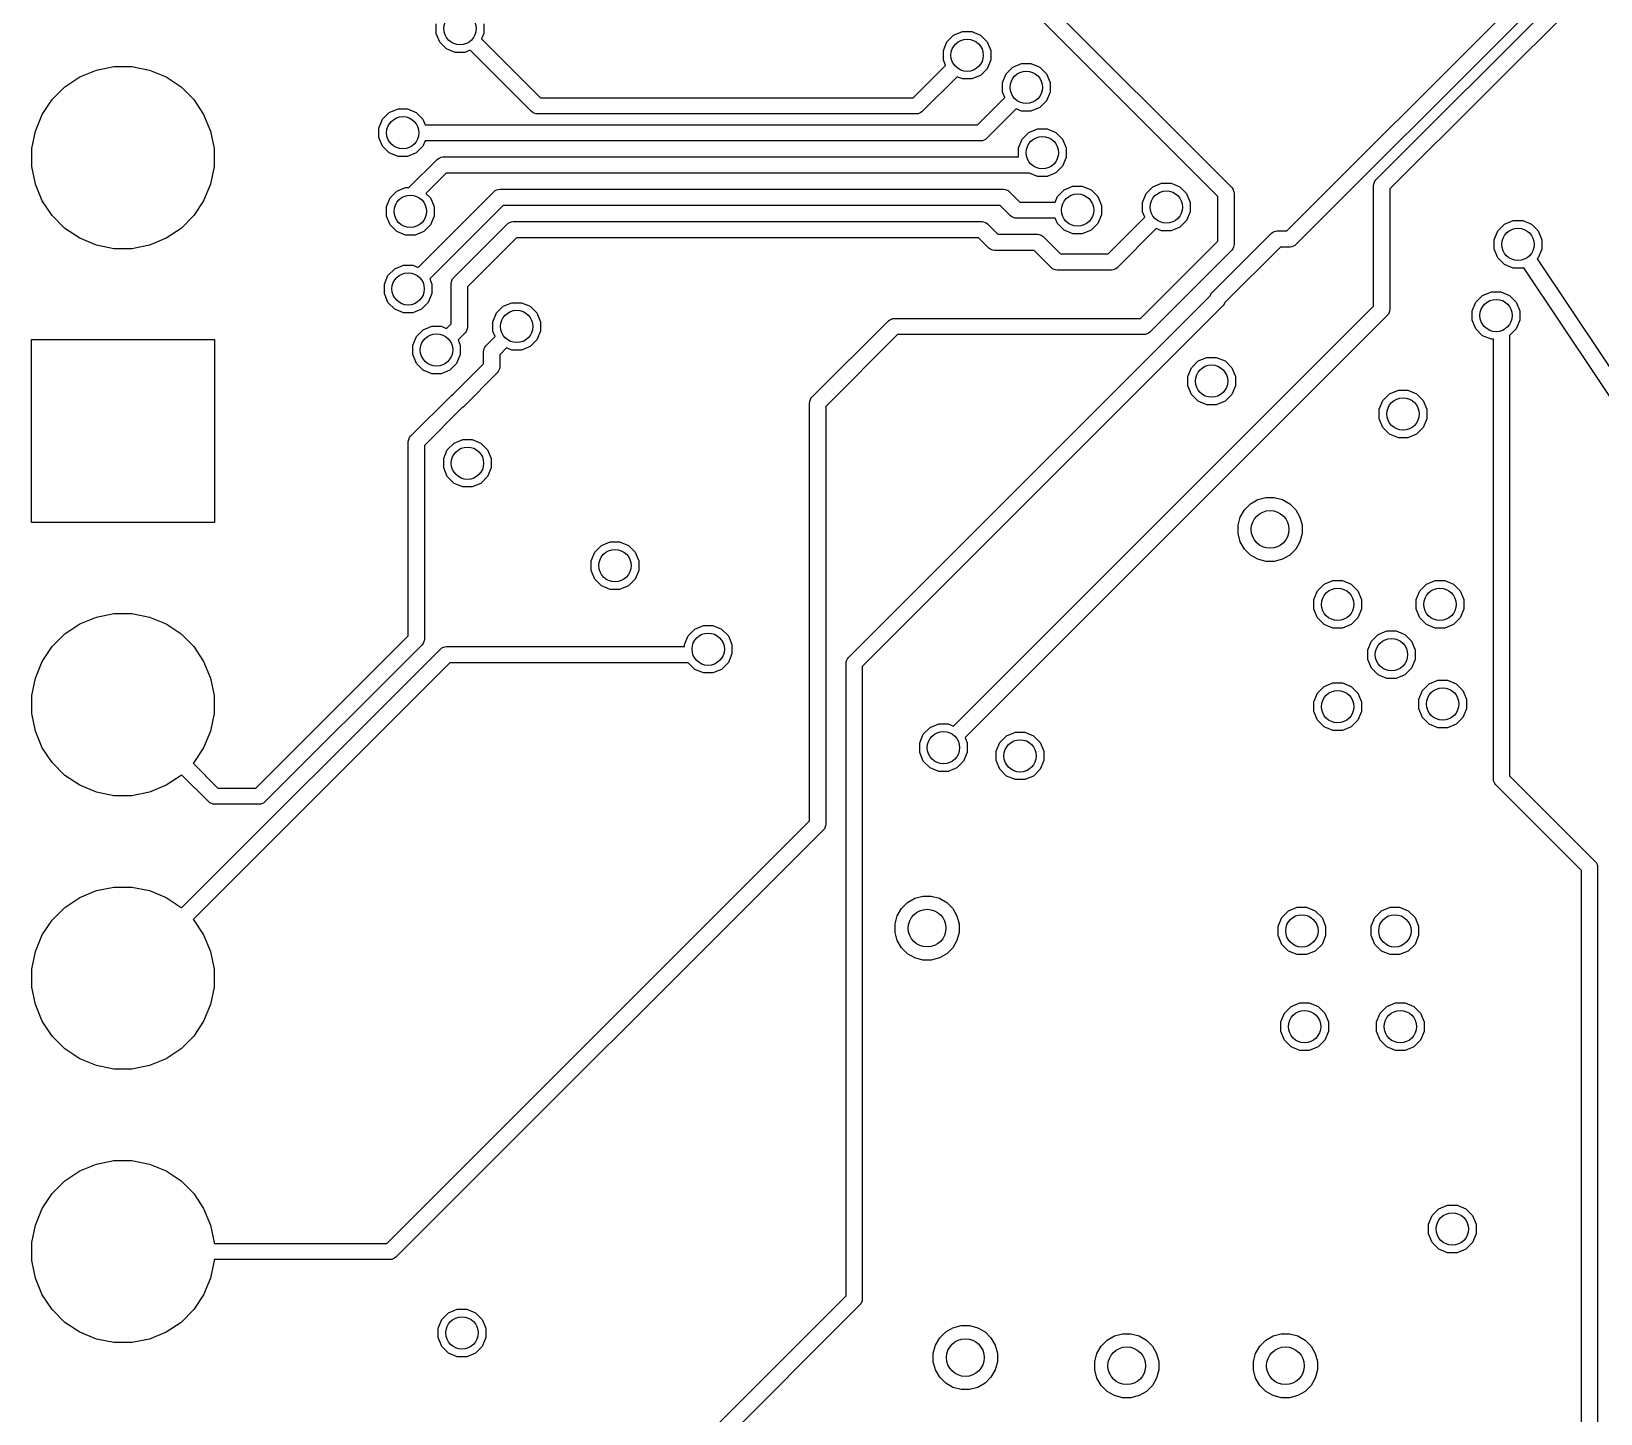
# Model space of a CAD drawing. Header units: inches. Extents: x 5.14 to 6.15, y -4.1 to -1.79.
# Drawn here: x 5.143 to 5.716, y -3.57 to -3.064 of the extents above; entities that cross this region are included whole.
import ezdxf

# ---------------------------------------------------------------- set-up
doc = ezdxf.new("R2010")
doc.units = ezdxf.units.IN
doc.header["$MEASUREMENT"] = 0
doc.layers.add('B.Cu', color=153, linetype='CONTINUOUS', true_color=0x4d7fc4)

msp = doc.modelspace()

# ---------------------------------------------------------------- linework, layer by layer
at = {"layer": 'B.Cu', "linetype": 'CONTINUOUS'}
for p, q in [((5.51141, -3.05124), (5.58138, -3.12121)), ((5.63409, -3.11842), (5.70196, -3.05056)), ((5.57634, -3.12452), (5.50808, -3.05625)), ((5.60155, -3.13705), (5.6813, -3.0573)), ((5.70917, -3.05169), (5.63913, -3.12174)), ((5.2906, -3.06483), (5.2906, -3.06138)), ((5.30798, -3.06138), (5.30798, -3.06483)), ((5.68634, -3.06061), (5.60486, -3.14209)), ((5.29192, -3.06803), (5.2906, -3.06483)), ((5.29437, -3.07047), (5.29192, -3.06803)), ((5.30798, -3.06483), (5.30716, -3.0668)), ((5.30716, -3.0668), (5.32875, -3.08839)), ((5.47596, -3.07111), (5.47728, -3.06791)), ((5.47728, -3.06791), (5.47972, -3.06547)), ((5.47972, -3.06547), (5.48292, -3.06415)), ((5.48292, -3.06415), (5.48637, -3.06415)), ((5.48637, -3.06415), (5.48957, -3.06547)), ((5.48957, -3.06547), (5.49201, -3.06791)), ((5.49201, -3.06791), (5.49333, -3.07111)), ((5.29756, -3.07179), (5.29437, -3.07047)), ((5.30102, -3.07179), (5.29756, -3.07179)), ((5.30298, -3.07098), (5.30102, -3.07179)), ((5.32543, -3.09343), (5.30298, -3.07098)), ((5.47596, -3.07456), (5.47596, -3.07111)), ((5.47677, -3.07653), (5.47596, -3.07456)), ((5.49333, -3.07456), (5.49201, -3.07776)), ((5.49333, -3.07111), (5.49333, -3.07456)), ((5.16028, -3.08075), (5.16634, -3.07824)), ((5.16634, -3.07824), (5.17278, -3.07696)), ((5.17278, -3.07696), (5.17934, -3.07696)), ((5.17934, -3.07696), (5.18577, -3.07824)), ((5.18577, -3.07824), (5.19183, -3.08075)), ((5.46492, -3.08839), (5.47677, -3.07653)), ((5.48957, -3.0802), (5.48637, -3.08152)), ((5.49201, -3.07776), (5.48957, -3.0802)), ((5.49758, -3.08286), (5.4989, -3.07966)), ((5.4989, -3.07966), (5.50134, -3.07722)), ((5.50134, -3.07722), (5.50454, -3.0759)), ((5.50454, -3.0759), (5.50799, -3.0759)), ((5.50799, -3.0759), (5.51119, -3.07722)), ((5.51119, -3.07722), (5.51363, -3.07966)), ((5.51363, -3.07966), (5.51495, -3.08286)), ((5.15019, -3.08903), (5.15483, -3.08439)), ((5.15483, -3.08439), (5.16028, -3.08075)), ((5.19183, -3.08075), (5.19729, -3.08439)), ((5.19729, -3.08439), (5.20193, -3.08903)), ((5.48095, -3.08071), (5.46823, -3.09343)), ((5.48292, -3.08152), (5.48095, -3.08071)), ((5.48637, -3.08152), (5.48292, -3.08152)), ((5.49758, -3.08631), (5.49758, -3.08286)), ((5.51495, -3.08286), (5.51495, -3.08631)), ((5.14655, -3.09448), (5.15019, -3.08903)), ((5.20193, -3.08903), (5.20557, -3.09448)), ((5.32875, -3.08839), (5.46492, -3.08839)), ((5.48845, -3.09823), (5.49839, -3.08828)), ((5.49839, -3.08828), (5.49758, -3.08631)), ((5.51363, -3.08951), (5.51119, -3.09195)), ((5.51495, -3.08631), (5.51363, -3.08951)), ((5.14404, -3.10054), (5.14655, -3.09448)), ((5.20557, -3.09448), (5.20808, -3.10054)), ((5.26966, -3.09945), (5.27098, -3.09626)), ((5.27098, -3.09626), (5.27343, -3.09382)), ((5.27343, -3.09382), (5.27662, -3.09249)), ((5.27662, -3.09249), (5.28007, -3.09249)), ((5.28007, -3.09249), (5.28327, -3.09382)), ((5.28327, -3.09382), (5.28571, -3.09626)), ((5.28571, -3.09626), (5.28653, -3.09823)), ((5.32588, -3.09379), (5.32543, -3.09343)), ((5.32643, -3.09402), (5.32588, -3.09379)), ((5.32695, -3.09423), (5.32643, -3.09402)), ((5.32752, -3.09429), (5.32695, -3.09423)), ((5.46614, -3.09429), (5.32752, -3.09429)), ((5.46672, -3.09423), (5.46614, -3.09429)), ((5.46778, -3.09379), (5.46672, -3.09423)), ((5.46823, -3.09343), (5.46778, -3.09379)), ((5.50257, -3.09246), (5.49176, -3.10327)), ((5.50454, -3.09327), (5.50257, -3.09246)), ((5.50799, -3.09327), (5.50454, -3.09327)), ((5.51119, -3.09195), (5.50799, -3.09327)), ((5.14276, -3.10698), (5.14404, -3.10054)), ((5.20808, -3.10054), (5.20936, -3.10698)), ((5.26966, -3.10291), (5.26966, -3.09945)), ((5.27098, -3.1061), (5.26966, -3.10291)), ((5.28653, -3.09823), (5.48845, -3.09823)), ((5.50479, -3.10355), (5.50724, -3.10111)), ((5.50724, -3.10111), (5.51043, -3.09979)), ((5.51043, -3.09979), (5.51389, -3.09979)), ((5.51389, -3.09979), (5.51708, -3.10111)), ((5.51708, -3.10111), (5.51952, -3.10355)), ((5.14276, -3.11354), (5.14276, -3.10698)), ((5.20936, -3.10698), (5.20936, -3.11354)), ((5.27343, -3.10855), (5.27098, -3.1061)), ((5.27662, -3.10987), (5.27343, -3.10855)), ((5.28327, -3.10855), (5.28007, -3.10987)), ((5.28571, -3.1061), (5.28327, -3.10855)), ((5.28653, -3.10413), (5.28571, -3.1061)), ((5.48967, -3.10413), (5.28653, -3.10413)), ((5.49024, -3.10408), (5.48967, -3.10413)), ((5.49131, -3.10364), (5.49024, -3.10408)), ((5.49176, -3.10327), (5.49131, -3.10364)), ((5.50347, -3.10675), (5.50479, -3.10355)), ((5.50347, -3.11004), (5.50347, -3.10675)), ((5.51952, -3.10355), (5.52085, -3.10675)), ((5.52085, -3.10675), (5.52085, -3.1102)), ((5.14404, -3.11997), (5.14276, -3.11354)), ((5.20936, -3.11354), (5.20808, -3.11997)), ((5.28007, -3.10987), (5.27662, -3.10987)), ((5.28059, -3.12123), (5.29092, -3.1109)), ((5.29092, -3.1109), (5.29137, -3.11054)), ((5.29137, -3.11054), (5.29243, -3.1101)), ((5.29243, -3.1101), (5.29301, -3.11004)), ((5.29301, -3.11004), (5.50347, -3.11004)), ((5.51952, -3.1134), (5.51708, -3.11584)), ((5.52085, -3.1102), (5.51952, -3.1134)), ((5.14655, -3.12603), (5.14404, -3.11997)), ((5.20808, -3.11997), (5.20557, -3.12603)), ((5.29423, -3.11594), (5.28682, -3.12335)), ((5.50749, -3.11594), (5.29423, -3.11594)), ((5.51043, -3.11716), (5.50749, -3.11594)), ((5.51389, -3.11716), (5.51043, -3.11716)), ((5.51708, -3.11584), (5.51389, -3.11716)), ((5.55256, -3.12098), (5.55575, -3.11966)), ((5.55575, -3.11966), (5.55921, -3.11966)), ((5.55921, -3.11966), (5.5624, -3.12098)), ((5.63323, -3.12051), (5.63328, -3.11994)), ((5.63328, -3.11994), (5.63372, -3.11887)), ((5.63372, -3.11887), (5.63409, -3.11842)), ((5.15019, -3.13149), (5.14655, -3.12603)), ((5.20557, -3.12603), (5.20193, -3.13149)), ((5.27241, -3.12819), (5.27374, -3.125)), ((5.27374, -3.125), (5.27618, -3.12256)), ((5.27618, -3.12256), (5.27937, -3.12123)), ((5.27937, -3.12123), (5.28059, -3.12123)), ((5.28401, -3.1504), (5.31169, -3.12272)), ((5.28682, -3.12335), (5.28847, -3.125)), ((5.28847, -3.125), (5.28979, -3.12819)), ((5.31169, -3.12272), (5.31214, -3.12235)), ((5.31214, -3.12235), (5.31277, -3.12208)), ((5.31277, -3.12208), (5.3132, -3.12191)), ((5.3132, -3.12191), (5.31378, -3.12185)), ((5.31378, -3.12185), (5.498, -3.12185)), ((5.498, -3.12185), (5.49858, -3.12191)), ((5.49858, -3.12191), (5.49964, -3.12235)), ((5.49964, -3.12235), (5.49964, -3.12235)), ((5.49964, -3.12235), (5.50009, -3.12272)), ((5.50009, -3.12272), (5.50387, -3.1265)), ((5.51684, -3.1265), (5.51766, -3.12453)), ((5.51766, -3.12453), (5.5201, -3.12208)), ((5.5201, -3.12208), (5.5233, -3.12076)), ((5.5233, -3.12076), (5.52675, -3.12076)), ((5.52675, -3.12076), (5.52994, -3.12208)), ((5.52994, -3.12208), (5.53239, -3.12453)), ((5.53239, -3.12453), (5.53371, -3.12772)), ((5.54879, -3.12662), (5.55011, -3.12343)), ((5.55011, -3.12343), (5.55256, -3.12098)), ((5.5624, -3.12098), (5.56485, -3.12343)), ((5.56485, -3.12343), (5.56617, -3.12662)), ((5.57634, -3.14078), (5.57634, -3.12452)), ((5.58138, -3.12121), (5.58175, -3.12166)), ((5.58175, -3.12166), (5.58183, -3.12185)), ((5.58183, -3.12185), (5.58219, -3.12272)), ((5.58219, -3.12272), (5.58225, -3.1233)), ((5.58225, -3.1233), (5.58225, -3.142)), ((5.63323, -3.1646), (5.63323, -3.12051)), ((5.63913, -3.12174), (5.63913, -3.16582)), ((5.15483, -3.13613), (5.15019, -3.13149)), ((5.20193, -3.13149), (5.19729, -3.13613)), ((5.27241, -3.13165), (5.27241, -3.12819)), ((5.27374, -3.13484), (5.27241, -3.13165)), ((5.315, -3.12776), (5.28819, -3.15457)), ((5.28979, -3.13165), (5.28847, -3.13484)), ((5.28979, -3.12819), (5.28979, -3.13165)), ((5.49678, -3.12776), (5.315, -3.12776)), ((5.50056, -3.13154), (5.49678, -3.12776)), ((5.50101, -3.13191), (5.50056, -3.13154)), ((5.50207, -3.13235), (5.50101, -3.13191)), ((5.50387, -3.1265), (5.51684, -3.1265)), ((5.53371, -3.13118), (5.53239, -3.13437)), ((5.53371, -3.12772), (5.53371, -3.13118)), ((5.54879, -3.13007), (5.54879, -3.12662)), ((5.54961, -3.13204), (5.54879, -3.13007)), ((5.56617, -3.13007), (5.56485, -3.13327)), ((5.56617, -3.12662), (5.56617, -3.13007)), ((5.16028, -3.13977), (5.15483, -3.13613)), ((5.19729, -3.13613), (5.19183, -3.13977)), ((5.27618, -3.13729), (5.27374, -3.13484)), ((5.27937, -3.13861), (5.27618, -3.13729)), ((5.28602, -3.13729), (5.28283, -3.13861)), ((5.28847, -3.13484), (5.28602, -3.13729)), ((5.29693, -3.15418), (5.31658, -3.13453)), ((5.31658, -3.13453), (5.31703, -3.13416)), ((5.31703, -3.13416), (5.31778, -3.13385)), ((5.31778, -3.13385), (5.3181, -3.13372)), ((5.3181, -3.13372), (5.31867, -3.13366)), ((5.31867, -3.13366), (5.49, -3.13366)), ((5.49, -3.13366), (5.49058, -3.13372)), ((5.49058, -3.13372), (5.49119, -3.13397)), ((5.49119, -3.13397), (5.49164, -3.13416)), ((5.49164, -3.13416), (5.49209, -3.13453)), ((5.49209, -3.13453), (5.49587, -3.13831)), ((5.50265, -3.1324), (5.50207, -3.13235)), ((5.51684, -3.1324), (5.50265, -3.1324)), ((5.51766, -3.13437), (5.51684, -3.1324)), ((5.5201, -3.13682), (5.51766, -3.13437)), ((5.5233, -3.13814), (5.5201, -3.13682)), ((5.52994, -3.13682), (5.52675, -3.13814)), ((5.53239, -3.13437), (5.52994, -3.13682)), ((5.53618, -3.14547), (5.54961, -3.13204)), ((5.55378, -3.13622), (5.53949, -3.15051)), ((5.55575, -3.13703), (5.55378, -3.13622)), ((5.55921, -3.13703), (5.55575, -3.13703)), ((5.5624, -3.13571), (5.55921, -3.13703)), ((5.56485, -3.13327), (5.5624, -3.13571)), ((5.59591, -3.13791), (5.59636, -3.13754)), ((5.59636, -3.13754), (5.59742, -3.1371)), ((5.59742, -3.1371), (5.598, -3.13705)), ((5.598, -3.13705), (5.60155, -3.13705)), ((5.67731, -3.14027), (5.67863, -3.13708)), ((5.67863, -3.13708), (5.68108, -3.13463)), ((5.68108, -3.13463), (5.68427, -3.13331)), ((5.68427, -3.13331), (5.68773, -3.13331)), ((5.68773, -3.13331), (5.69092, -3.13463)), ((5.69092, -3.13463), (5.69337, -3.13708)), ((5.69337, -3.13708), (5.69469, -3.14027)), ((5.16634, -3.14228), (5.16028, -3.13977)), ((5.17278, -3.14356), (5.16634, -3.14228)), ((5.18577, -3.14228), (5.17934, -3.14356)), ((5.19183, -3.13977), (5.18577, -3.14228)), ((5.28283, -3.13861), (5.27937, -3.13861)), ((5.31989, -3.13957), (5.30197, -3.15749)), ((5.48878, -3.13957), (5.31989, -3.13957)), ((5.49256, -3.14335), (5.48878, -3.13957)), ((5.49301, -3.14372), (5.49256, -3.14335)), ((5.49587, -3.13831), (5.51039, -3.13831)), ((5.51039, -3.13831), (5.51096, -3.13837)), ((5.51096, -3.13837), (5.51166, -3.13865)), ((5.51166, -3.13865), (5.51203, -3.13881)), ((5.51203, -3.13881), (5.51248, -3.13917)), ((5.51248, -3.13917), (5.51877, -3.14547)), ((5.52675, -3.13814), (5.5233, -3.13814)), ((5.54807, -3.16905), (5.57634, -3.14078)), ((5.57409, -3.15973), (5.59591, -3.13791)), ((5.59922, -3.14295), (5.5789, -3.16328)), ((5.58204, -3.14295), (5.58175, -3.14364)), ((5.58219, -3.14258), (5.58204, -3.14295)), ((5.58225, -3.142), (5.58219, -3.14258)), ((5.60277, -3.14295), (5.59922, -3.14295)), ((5.60335, -3.1429), (5.60277, -3.14295)), ((5.60441, -3.14246), (5.60335, -3.1429)), ((5.60486, -3.14209), (5.60441, -3.14246)), ((5.67731, -3.14373), (5.67731, -3.14027)), ((5.69469, -3.14027), (5.69469, -3.14373)), ((5.17934, -3.14356), (5.17278, -3.14356)), ((5.49407, -3.14416), (5.49301, -3.14372)), ((5.49465, -3.14421), (5.49407, -3.14416)), ((5.50916, -3.14421), (5.49465, -3.14421)), ((5.51546, -3.15051), (5.50916, -3.14421)), ((5.51877, -3.14547), (5.53618, -3.14547)), ((5.58138, -3.14409), (5.55138, -3.17409)), ((5.58175, -3.14364), (5.58138, -3.14409)), ((5.67863, -3.14692), (5.67731, -3.14373)), ((5.68108, -3.14937), (5.67863, -3.14692)), ((5.69337, -3.14692), (5.69304, -3.14724)), ((5.69304, -3.14724), (5.73693, -3.21307)), ((5.69469, -3.14373), (5.69337, -3.14692)), ((5.27163, -3.15654), (5.27295, -3.15335)), ((5.27295, -3.15335), (5.27539, -3.1509)), ((5.27539, -3.1509), (5.27859, -3.14958)), ((5.27859, -3.14958), (5.28204, -3.14958)), ((5.28204, -3.14958), (5.28401, -3.1504)), ((5.28819, -3.15457), (5.289, -3.15654)), ((5.29612, -3.15569), (5.29656, -3.15463)), ((5.29656, -3.15463), (5.29693, -3.15418)), ((5.51591, -3.15088), (5.51546, -3.15051)), ((5.51698, -3.15132), (5.51591, -3.15088)), ((5.51755, -3.15138), (5.51698, -3.15132)), ((5.5374, -3.15138), (5.51755, -3.15138)), ((5.53798, -3.15132), (5.5374, -3.15138)), ((5.53904, -3.15088), (5.53798, -3.15132)), ((5.53949, -3.15051), (5.53904, -3.15088)), ((5.68427, -3.15069), (5.68108, -3.14937)), ((5.68773, -3.15069), (5.68427, -3.15069)), ((5.68813, -3.15052), (5.68773, -3.15069)), ((5.73218, -3.21659), (5.68813, -3.15052)), ((5.27163, -3.16), (5.27163, -3.15654)), ((5.27295, -3.16319), (5.27163, -3.16)), ((5.289, -3.16), (5.28768, -3.16319)), ((5.289, -3.15654), (5.289, -3.16)), ((5.29606, -3.15627), (5.29612, -3.15569)), ((5.29606, -3.17102), (5.29606, -3.15627)), ((5.30197, -3.15749), (5.30197, -3.17225)), ((5.57347, -3.1608), (5.57373, -3.16018)), ((5.57373, -3.16018), (5.57409, -3.15973)), ((5.67308, -3.16063), (5.67627, -3.15931)), ((5.67627, -3.15931), (5.67973, -3.15931)), ((5.67973, -3.15931), (5.68292, -3.16063)), ((5.27539, -3.16563), (5.27295, -3.16319)), ((5.27859, -3.16696), (5.27539, -3.16563)), ((5.28524, -3.16563), (5.28204, -3.16696)), ((5.28768, -3.16319), (5.28524, -3.16563)), ((5.31263, -3.16708), (5.31508, -3.16463)), ((5.31508, -3.16463), (5.31827, -3.16331)), ((5.31827, -3.16331), (5.32173, -3.16331)), ((5.32173, -3.16331), (5.32492, -3.16463)), ((5.32492, -3.16463), (5.32737, -3.16708)), ((5.44124, -3.29303), (5.57347, -3.1608)), ((5.57827, -3.16435), (5.44628, -3.29634)), ((5.4797, -3.31813), (5.63323, -3.1646)), ((5.57864, -3.16391), (5.57827, -3.16435)), ((5.5789, -3.16328), (5.57864, -3.16391)), ((5.63913, -3.16582), (5.63908, -3.1664)), ((5.66931, -3.16627), (5.67063, -3.16308)), ((5.66931, -3.16973), (5.66931, -3.16627)), ((5.67063, -3.16308), (5.67308, -3.16063)), ((5.68292, -3.16063), (5.68537, -3.16308)), ((5.68537, -3.16308), (5.68669, -3.16627)), ((5.68669, -3.16627), (5.68669, -3.16973)), ((5.28204, -3.16696), (5.27859, -3.16696)), ((5.28576, -3.17322), (5.28895, -3.1719)), ((5.28895, -3.1719), (5.29241, -3.1719)), ((5.29241, -3.1719), (5.29437, -3.17271)), ((5.29437, -3.17271), (5.29606, -3.17102)), ((5.31131, -3.17027), (5.31263, -3.16708)), ((5.31131, -3.17373), (5.31131, -3.17027)), ((5.32737, -3.16708), (5.32869, -3.17027)), ((5.32869, -3.17027), (5.32869, -3.17373)), ((5.42791, -3.19791), (5.45591, -3.16991)), ((5.45591, -3.16991), (5.45636, -3.16954)), ((5.45636, -3.16954), (5.45698, -3.16929)), ((5.45698, -3.16929), (5.45742, -3.1691)), ((5.45742, -3.1691), (5.458, -3.16905)), ((5.458, -3.16905), (5.54807, -3.16905)), ((5.63827, -3.16791), (5.48387, -3.3223)), ((5.63864, -3.16746), (5.63827, -3.16791)), ((5.63908, -3.1664), (5.63864, -3.16746)), ((5.67063, -3.17292), (5.66931, -3.16973)), ((5.68669, -3.16973), (5.68537, -3.17292)), ((5.14259, -3.24372), (5.14259, -3.17679)), ((5.14259, -3.17679), (5.20952, -3.17679)), ((5.20952, -3.17679), (5.20952, -3.24372)), ((5.28199, -3.17886), (5.28331, -3.17566)), ((5.28331, -3.17566), (5.28576, -3.17322)), ((5.3011, -3.17434), (5.29855, -3.17689)), ((5.29855, -3.17689), (5.29937, -3.17886)), ((5.30147, -3.17389), (5.3011, -3.17434)), ((5.30191, -3.17282), (5.30147, -3.17389)), ((5.30197, -3.17225), (5.30191, -3.17282)), ((5.30874, -3.17909), (5.31213, -3.1757)), ((5.31213, -3.1757), (5.31131, -3.17373)), ((5.32737, -3.17692), (5.32492, -3.17937)), ((5.32869, -3.17373), (5.32737, -3.17692)), ((5.45922, -3.17495), (5.43295, -3.20122)), ((5.5493, -3.17495), (5.45922, -3.17495)), ((5.54987, -3.1749), (5.5493, -3.17495)), ((5.55094, -3.17446), (5.54987, -3.1749)), ((5.55138, -3.17409), (5.55094, -3.17446)), ((5.67308, -3.17537), (5.67063, -3.17292)), ((5.67627, -3.17669), (5.67308, -3.17537)), ((5.67705, -3.17669), (5.67627, -3.17669)), ((5.67705, -3.33751), (5.67705, -3.17669)), ((5.68537, -3.17292), (5.68295, -3.17533)), ((5.68295, -3.17533), (5.68295, -3.33629)), ((5.28199, -3.18231), (5.28199, -3.17886)), ((5.28331, -3.18551), (5.28199, -3.18231)), ((5.29937, -3.18231), (5.29804, -3.18551)), ((5.29937, -3.17886), (5.29937, -3.18231)), ((5.30787, -3.18117), (5.30793, -3.1806)), ((5.30787, -3.18566), (5.30787, -3.18117)), ((5.30793, -3.1806), (5.30837, -3.17953)), ((5.30837, -3.17953), (5.30874, -3.17909)), ((5.3163, -3.17987), (5.31378, -3.1824)), ((5.31378, -3.1824), (5.31378, -3.18688)), ((5.31827, -3.18069), (5.3163, -3.17987)), ((5.32173, -3.18069), (5.31827, -3.18069)), ((5.32492, -3.17937), (5.32173, -3.18069)), ((5.56908, -3.18463), (5.57227, -3.18331)), ((5.57227, -3.18331), (5.57573, -3.18331)), ((5.57573, -3.18331), (5.57892, -3.18463)), ((5.28576, -3.18795), (5.28331, -3.18551)), ((5.28895, -3.18927), (5.28576, -3.18795)), ((5.29241, -3.18927), (5.28895, -3.18927)), ((5.2956, -3.18795), (5.29241, -3.18927)), ((5.29804, -3.18551), (5.2956, -3.18795)), ((5.29676, -3.19678), (5.30787, -3.18566)), ((5.31291, -3.18897), (5.30051, -3.20137)), ((5.31328, -3.18852), (5.31291, -3.18897)), ((5.31372, -3.18746), (5.31328, -3.18852)), ((5.31378, -3.18688), (5.31372, -3.18746)), ((5.56531, -3.19027), (5.56663, -3.18708)), ((5.56663, -3.18708), (5.56908, -3.18463)), ((5.57892, -3.18463), (5.58137, -3.18708)), ((5.58137, -3.18708), (5.58269, -3.19027)), ((5.56531, -3.19373), (5.56531, -3.19027)), ((5.56663, -3.19692), (5.56531, -3.19373)), ((5.58269, -3.19373), (5.58137, -3.19692)), ((5.58269, -3.19027), (5.58269, -3.19373)), ((5.28121, -3.21217), (5.29618, -3.1972)), ((5.29618, -3.1972), (5.29663, -3.19683)), ((5.29663, -3.19683), (5.29676, -3.19678)), ((5.42705, -3.2), (5.4271, -3.19942)), ((5.42705, -3.35278), (5.42705, -3.2)), ((5.4271, -3.19942), (5.42754, -3.19836)), ((5.42754, -3.19836), (5.42791, -3.19791)), ((5.56908, -3.19937), (5.56663, -3.19692)), ((5.57227, -3.20069), (5.56908, -3.19937)), ((5.57573, -3.20069), (5.57227, -3.20069)), ((5.57892, -3.19937), (5.57573, -3.20069)), ((5.58137, -3.19692), (5.57892, -3.19937)), ((5.63531, -3.20227), (5.63663, -3.19908)), ((5.63663, -3.19908), (5.63908, -3.19663)), ((5.63908, -3.19663), (5.64227, -3.19531)), ((5.64227, -3.19531), (5.64573, -3.19531)), ((5.64573, -3.19531), (5.64892, -3.19663)), ((5.64892, -3.19663), (5.65137, -3.19908)), ((5.65137, -3.19908), (5.65269, -3.20227)), ((5.29993, -3.2018), (5.28625, -3.21548)), ((5.30006, -3.20174), (5.29993, -3.2018)), ((5.30051, -3.20137), (5.30006, -3.20174)), ((5.43295, -3.20122), (5.43295, -3.354)), ((5.63531, -3.20573), (5.63531, -3.20227)), ((5.63663, -3.20892), (5.63531, -3.20573)), ((5.65269, -3.20573), (5.65137, -3.20892)), ((5.65269, -3.20227), (5.65269, -3.20573)), ((5.28084, -3.21261), (5.28121, -3.21217)), ((5.63908, -3.21137), (5.63663, -3.20892)), ((5.64227, -3.21269), (5.63908, -3.21137)), ((5.64892, -3.21137), (5.64573, -3.21269)), ((5.65137, -3.20892), (5.64892, -3.21137)), ((5.28035, -3.21425), (5.2804, -3.21368)), ((5.28035, -3.28509), (5.28035, -3.21425)), ((5.2804, -3.21368), (5.28084, -3.21261)), ((5.28625, -3.21548), (5.28625, -3.28632)), ((5.29331, -3.22027), (5.29463, -3.21708)), ((5.29463, -3.21708), (5.29708, -3.21463)), ((5.29708, -3.21463), (5.30027, -3.21331)), ((5.30027, -3.21331), (5.30373, -3.21331)), ((5.30373, -3.21331), (5.30692, -3.21463)), ((5.30692, -3.21463), (5.30937, -3.21708)), ((5.30937, -3.21708), (5.31069, -3.22027)), ((5.64573, -3.21269), (5.64227, -3.21269)), ((5.29331, -3.22373), (5.29331, -3.22027)), ((5.31069, -3.22027), (5.31069, -3.22373)), ((5.29463, -3.22692), (5.29331, -3.22373)), ((5.29708, -3.22937), (5.29463, -3.22692)), ((5.30027, -3.23069), (5.29708, -3.22937)), ((5.30692, -3.22937), (5.30373, -3.23069)), ((5.30937, -3.22692), (5.30692, -3.22937)), ((5.31069, -3.22373), (5.30937, -3.22692)), ((5.30373, -3.23069), (5.30027, -3.23069)), ((5.59088, -3.23531), (5.59386, -3.23451)), ((5.59386, -3.23451), (5.59694, -3.23451)), ((5.59694, -3.23451), (5.59992, -3.23531)), ((5.58449, -3.2417), (5.58603, -3.23903)), ((5.58603, -3.23903), (5.58821, -3.23685)), ((5.58821, -3.23685), (5.59088, -3.23531)), ((5.59992, -3.23531), (5.60259, -3.23685)), ((5.60259, -3.23685), (5.60477, -3.23903)), ((5.60477, -3.23903), (5.60631, -3.2417)), ((5.20952, -3.24372), (5.14259, -3.24372)), ((5.58369, -3.24468), (5.58449, -3.2417)), ((5.58369, -3.24776), (5.58369, -3.24468)), ((5.60631, -3.2417), (5.60711, -3.24468)), ((5.60711, -3.24468), (5.60711, -3.24776)), ((5.34854, -3.25453), (5.35098, -3.25208)), ((5.35098, -3.25208), (5.35418, -3.25076)), ((5.35418, -3.25076), (5.35763, -3.25076)), ((5.35763, -3.25076), (5.36083, -3.25208)), ((5.36083, -3.25208), (5.36327, -3.25453)), ((5.58449, -3.25074), (5.58369, -3.24776)), ((5.58603, -3.25341), (5.58449, -3.25074)), ((5.60631, -3.25074), (5.60477, -3.25341)), ((5.60711, -3.24776), (5.60631, -3.25074)), ((5.34722, -3.25772), (5.34854, -3.25453)), ((5.34722, -3.26118), (5.34722, -3.25772)), ((5.36327, -3.25453), (5.36459, -3.25772)), ((5.36459, -3.25772), (5.36459, -3.26118)), ((5.58821, -3.25559), (5.58603, -3.25341)), ((5.59088, -3.25713), (5.58821, -3.25559)), ((5.59386, -3.25793), (5.59088, -3.25713)), ((5.59694, -3.25793), (5.59386, -3.25793)), ((5.59992, -3.25713), (5.59694, -3.25793)), ((5.60259, -3.25559), (5.59992, -3.25713)), ((5.60477, -3.25341), (5.60259, -3.25559)), ((5.34854, -3.26437), (5.34722, -3.26118)), ((5.36459, -3.26118), (5.36327, -3.26437)), ((5.35098, -3.26681), (5.34854, -3.26437)), ((5.35418, -3.26814), (5.35098, -3.26681)), ((5.35763, -3.26814), (5.35418, -3.26814)), ((5.36083, -3.26681), (5.35763, -3.26814)), ((5.36327, -3.26437), (5.36083, -3.26681)), ((5.61139, -3.27189), (5.61271, -3.2687)), ((5.61271, -3.2687), (5.61516, -3.26626)), ((5.61516, -3.26626), (5.61835, -3.26493)), ((5.61835, -3.26493), (5.62181, -3.26493)), ((5.62181, -3.26493), (5.625, -3.26626)), ((5.625, -3.26626), (5.62744, -3.2687)), ((5.62744, -3.2687), (5.62877, -3.27189)), ((5.64879, -3.27189), (5.65011, -3.2687)), ((5.65011, -3.2687), (5.65256, -3.26626)), ((5.65256, -3.26626), (5.65575, -3.26493)), ((5.65575, -3.26493), (5.65921, -3.26493)), ((5.65921, -3.26493), (5.6624, -3.26626)), ((5.6624, -3.26626), (5.66485, -3.2687)), ((5.66485, -3.2687), (5.66617, -3.27189)), ((5.61139, -3.27535), (5.61139, -3.27189)), ((5.61271, -3.27854), (5.61139, -3.27535)), ((5.62877, -3.27535), (5.62744, -3.27854)), ((5.62877, -3.27189), (5.62877, -3.27535)), ((5.64879, -3.27535), (5.64879, -3.27189)), ((5.65011, -3.27854), (5.64879, -3.27535)), ((5.66617, -3.27535), (5.66485, -3.27854)), ((5.66617, -3.27189), (5.66617, -3.27535)), ((5.15483, -3.28439), (5.16028, -3.28075)), ((5.16028, -3.28075), (5.16634, -3.27824)), ((5.16634, -3.27824), (5.17278, -3.27696)), ((5.17278, -3.27696), (5.17934, -3.27696)), ((5.17934, -3.27696), (5.18577, -3.27824)), ((5.18577, -3.27824), (5.19183, -3.28075)), ((5.19183, -3.28075), (5.19729, -3.28439)), ((5.61516, -3.28099), (5.61271, -3.27854)), ((5.61835, -3.28231), (5.61516, -3.28099)), ((5.625, -3.28099), (5.62181, -3.28231)), ((5.62744, -3.27854), (5.625, -3.28099)), ((5.65256, -3.28099), (5.65011, -3.27854)), ((5.65575, -3.28231), (5.65256, -3.28099)), ((5.6624, -3.28099), (5.65921, -3.28231)), ((5.66485, -3.27854), (5.6624, -3.28099)), ((5.15019, -3.28903), (5.15483, -3.28439)), ((5.19729, -3.28439), (5.20193, -3.28903)), ((5.22467, -3.34077), (5.28035, -3.28509)), ((5.28625, -3.28632), (5.2862, -3.28689)), ((5.38131, -3.28827), (5.38263, -3.28508)), ((5.38263, -3.28508), (5.38508, -3.28263)), ((5.38508, -3.28263), (5.38827, -3.28131)), ((5.38827, -3.28131), (5.39173, -3.28131)), ((5.39173, -3.28131), (5.39492, -3.28263)), ((5.39492, -3.28263), (5.39737, -3.28508)), ((5.39737, -3.28508), (5.39869, -3.28827)), ((5.62181, -3.28231), (5.61835, -3.28231)), ((5.6324, -3.28708), (5.63484, -3.28463)), ((5.63484, -3.28463), (5.63804, -3.28331)), ((5.63804, -3.28331), (5.64149, -3.28331)), ((5.64149, -3.28331), (5.64469, -3.28463)), ((5.64469, -3.28463), (5.64713, -3.28708)), ((5.65921, -3.28231), (5.65575, -3.28231)), ((5.14655, -3.29448), (5.15019, -3.28903)), ((5.19752, -3.38462), (5.29223, -3.28991)), ((5.20193, -3.28903), (5.20557, -3.29448)), ((5.28539, -3.2884), (5.22798, -3.34581)), ((5.28575, -3.28796), (5.28539, -3.2884)), ((5.28607, -3.2872), (5.28575, -3.28796)), ((5.2862, -3.28689), (5.28607, -3.2872)), ((5.29223, -3.28991), (5.29268, -3.28954)), ((5.29268, -3.28954), (5.29374, -3.2891)), ((5.29374, -3.2891), (5.29432, -3.28905)), ((5.29432, -3.28905), (5.38131, -3.28905)), ((5.38131, -3.28905), (5.38131, -3.28827)), ((5.39869, -3.29173), (5.39737, -3.29492)), ((5.39869, -3.28827), (5.39869, -3.29173)), ((5.63108, -3.29027), (5.6324, -3.28708)), ((5.63108, -3.29373), (5.63108, -3.29027)), ((5.64713, -3.28708), (5.64845, -3.29027)), ((5.64845, -3.29027), (5.64845, -3.29373)), ((5.14404, -3.30054), (5.14655, -3.29448)), ((5.29554, -3.29495), (5.2017, -3.3888)), ((5.20557, -3.29448), (5.20808, -3.30054)), ((5.38267, -3.29495), (5.29554, -3.29495)), ((5.38508, -3.29737), (5.38267, -3.29495)), ((5.38827, -3.29869), (5.38508, -3.29737)), ((5.39492, -3.29737), (5.39173, -3.29869)), ((5.39737, -3.29492), (5.39492, -3.29737)), ((5.44038, -3.29512), (5.44043, -3.29454)), ((5.44038, -3.52645), (5.44038, -3.29512)), ((5.44043, -3.29454), (5.44087, -3.29348)), ((5.44087, -3.29348), (5.44124, -3.29303)), ((5.44628, -3.29634), (5.44628, -3.52767)), ((5.6324, -3.29692), (5.63108, -3.29373)), ((5.63484, -3.29937), (5.6324, -3.29692)), ((5.64713, -3.29692), (5.64469, -3.29937)), ((5.64845, -3.29373), (5.64713, -3.29692)), ((5.14276, -3.30698), (5.14404, -3.30054)), ((5.20808, -3.30054), (5.20936, -3.30698)), ((5.39173, -3.29869), (5.38827, -3.29869)), ((5.61271, -3.3061), (5.61516, -3.30366)), ((5.61516, -3.30366), (5.61835, -3.30234)), ((5.61835, -3.30234), (5.62181, -3.30234)), ((5.62181, -3.30234), (5.625, -3.30366)), ((5.625, -3.30366), (5.62744, -3.3061)), ((5.63804, -3.30069), (5.63484, -3.29937)), ((5.64149, -3.30069), (5.63804, -3.30069)), ((5.64469, -3.29937), (5.64149, -3.30069)), ((5.6511, -3.30512), (5.65354, -3.30267)), ((5.65354, -3.30267), (5.65674, -3.30135)), ((5.65674, -3.30135), (5.66019, -3.30135)), ((5.66019, -3.30135), (5.66339, -3.30267)), ((5.66339, -3.30267), (5.66583, -3.30512)), ((5.14276, -3.31354), (5.14276, -3.30698)), ((5.20936, -3.30698), (5.20936, -3.31354)), ((5.61139, -3.3093), (5.61271, -3.3061)), ((5.61139, -3.31275), (5.61139, -3.3093)), ((5.62744, -3.3061), (5.62877, -3.3093)), ((5.62877, -3.3093), (5.62877, -3.31275)), ((5.64978, -3.30831), (5.6511, -3.30512)), ((5.64978, -3.31177), (5.64978, -3.30831)), ((5.66583, -3.30512), (5.66715, -3.30831)), ((5.66715, -3.30831), (5.66715, -3.31177)), ((5.14404, -3.31997), (5.14276, -3.31354)), ((5.20936, -3.31354), (5.20808, -3.31997)), ((5.61271, -3.31595), (5.61139, -3.31275)), ((5.62877, -3.31275), (5.62744, -3.31595)), ((5.6511, -3.31496), (5.64978, -3.31177)), ((5.65354, -3.3174), (5.6511, -3.31496)), ((5.66583, -3.31496), (5.66339, -3.3174)), ((5.66715, -3.31177), (5.66583, -3.31496)), ((5.14655, -3.32603), (5.14404, -3.31997)), ((5.20808, -3.31997), (5.20557, -3.32603)), ((5.46731, -3.32427), (5.46863, -3.32108)), ((5.46863, -3.32108), (5.47108, -3.31863)), ((5.47108, -3.31863), (5.47427, -3.31731)), ((5.47427, -3.31731), (5.47773, -3.31731)), ((5.47773, -3.31731), (5.4797, -3.31813)), ((5.49908, -3.32163), (5.50227, -3.32031)), ((5.50227, -3.32031), (5.50573, -3.32031)), ((5.50573, -3.32031), (5.50892, -3.32163)), ((5.61516, -3.31839), (5.61271, -3.31595)), ((5.61835, -3.31971), (5.61516, -3.31839)), ((5.62181, -3.31971), (5.61835, -3.31971)), ((5.625, -3.31839), (5.62181, -3.31971)), ((5.62744, -3.31595), (5.625, -3.31839)), ((5.65674, -3.31873), (5.65354, -3.3174)), ((5.66019, -3.31873), (5.65674, -3.31873)), ((5.66339, -3.3174), (5.66019, -3.31873)), ((5.15019, -3.33149), (5.14655, -3.32603)), ((5.20557, -3.32603), (5.20193, -3.33149)), ((5.46731, -3.32773), (5.46731, -3.32427)), ((5.48387, -3.3223), (5.48469, -3.32427)), ((5.48469, -3.32427), (5.48469, -3.32773)), ((5.49531, -3.32727), (5.49663, -3.32408)), ((5.49663, -3.32408), (5.49908, -3.32163)), ((5.50892, -3.32163), (5.51137, -3.32408)), ((5.51137, -3.32408), (5.51269, -3.32727)), ((5.15483, -3.33613), (5.15019, -3.33149)), ((5.20193, -3.33149), (5.2017, -3.33172)), ((5.2017, -3.33172), (5.21075, -3.34077)), ((5.46863, -3.33092), (5.46731, -3.32773)), ((5.47108, -3.33337), (5.46863, -3.33092)), ((5.48337, -3.33092), (5.48092, -3.33337)), ((5.48469, -3.32773), (5.48337, -3.33092)), ((5.49531, -3.33073), (5.49531, -3.32727)), ((5.49663, -3.33392), (5.49531, -3.33073)), ((5.51269, -3.33073), (5.51137, -3.33392)), ((5.51269, -3.32727), (5.51269, -3.33073)), ((5.16028, -3.33977), (5.15483, -3.33613)), ((5.19729, -3.33613), (5.19183, -3.33977)), ((5.19752, -3.3359), (5.19729, -3.33613)), ((5.20744, -3.34581), (5.19752, -3.3359)), ((5.47427, -3.33469), (5.47108, -3.33337)), ((5.47773, -3.33469), (5.47427, -3.33469)), ((5.48092, -3.33337), (5.47773, -3.33469)), ((5.49908, -3.33637), (5.49663, -3.33392)), ((5.50227, -3.33769), (5.49908, -3.33637)), ((5.50573, -3.33769), (5.50227, -3.33769)), ((5.50892, -3.33637), (5.50573, -3.33769)), ((5.51137, -3.33392), (5.50892, -3.33637)), ((5.6771, -3.33809), (5.67705, -3.33751)), ((5.67745, -3.33892), (5.6771, -3.33809)), ((5.68295, -3.33629), (5.71425, -3.36758)), ((5.16634, -3.34228), (5.16028, -3.33977)), ((5.17278, -3.34356), (5.16634, -3.34228)), ((5.17934, -3.34356), (5.17278, -3.34356)), ((5.18577, -3.34228), (5.17934, -3.34356)), ((5.19183, -3.33977), (5.18577, -3.34228)), ((5.21075, -3.34077), (5.22467, -3.34077)), ((5.67754, -3.33915), (5.67745, -3.33892)), ((5.67791, -3.3396), (5.67754, -3.33915)), ((5.7092, -3.37089), (5.67791, -3.3396)), ((5.20788, -3.34618), (5.20744, -3.34581)), ((5.20851, -3.34644), (5.20788, -3.34618)), ((5.20895, -3.34662), (5.20851, -3.34644)), ((5.20952, -3.34668), (5.20895, -3.34662)), ((5.22589, -3.34668), (5.20952, -3.34668)), ((5.22647, -3.34662), (5.22589, -3.34668)), ((5.22753, -3.34618), (5.22647, -3.34662)), ((5.22798, -3.34581), (5.22753, -3.34618)), ((5.27252, -3.50731), (5.42705, -3.35278)), ((5.43246, -3.35564), (5.43209, -3.35609)), ((5.4329, -3.35458), (5.43246, -3.35564)), ((5.43295, -3.354), (5.4329, -3.35458)), ((5.43209, -3.35609), (5.27583, -3.51235)), ((5.7092, -3.75512), (5.7092, -3.37089)), ((5.71425, -3.36758), (5.71461, -3.36803)), ((5.71461, -3.36803), (5.71492, -3.36878)), ((5.71492, -3.36878), (5.71505, -3.3691)), ((5.71505, -3.3691), (5.71511, -3.36967)), ((5.71511, -3.36967), (5.71511, -3.75635)), ((5.16028, -3.38075), (5.16634, -3.37824)), ((5.16634, -3.37824), (5.17278, -3.37696)), ((5.17278, -3.37696), (5.17934, -3.37696)), ((5.17934, -3.37696), (5.18577, -3.37824)), ((5.18577, -3.37824), (5.19183, -3.38075)), ((5.15483, -3.38439), (5.16028, -3.38075)), ((5.19183, -3.38075), (5.19729, -3.38439)), ((5.46063, -3.38481), (5.46281, -3.38263)), ((5.46281, -3.38263), (5.46548, -3.38109)), ((5.46548, -3.38109), (5.46846, -3.38029)), ((5.46846, -3.38029), (5.47154, -3.38029)), ((5.47154, -3.38029), (5.47452, -3.38109)), ((5.47452, -3.38109), (5.47719, -3.38263)), ((5.47719, -3.38263), (5.47937, -3.38481)), ((5.60208, -3.38563), (5.60527, -3.38431)), ((5.60527, -3.38431), (5.60873, -3.38431)), ((5.60873, -3.38431), (5.61192, -3.38563)), ((5.63608, -3.38563), (5.63927, -3.38431)), ((5.63927, -3.38431), (5.64273, -3.38431)), ((5.64273, -3.38431), (5.64592, -3.38563)), ((5.14655, -3.39448), (5.15019, -3.38903)), ((5.15019, -3.38903), (5.15483, -3.38439)), ((5.19729, -3.38439), (5.19752, -3.38462)), ((5.2017, -3.3888), (5.20193, -3.38903)), ((5.20193, -3.38903), (5.20557, -3.39448)), ((5.45829, -3.39046), (5.45909, -3.38748)), ((5.45909, -3.38748), (5.46063, -3.38481)), ((5.47937, -3.38481), (5.48091, -3.38748)), ((5.48091, -3.38748), (5.48171, -3.39046)), ((5.59831, -3.39127), (5.59963, -3.38808)), ((5.59963, -3.38808), (5.60208, -3.38563)), ((5.61192, -3.38563), (5.61437, -3.38808)), ((5.61437, -3.38808), (5.61569, -3.39127)), ((5.63231, -3.39127), (5.63363, -3.38808)), ((5.63363, -3.38808), (5.63608, -3.38563)), ((5.64592, -3.38563), (5.64837, -3.38808)), ((5.64837, -3.38808), (5.64969, -3.39127)), ((5.14404, -3.40054), (5.14655, -3.39448)), ((5.20557, -3.39448), (5.20808, -3.40054)), ((5.45829, -3.39354), (5.45829, -3.39046)), ((5.45909, -3.39652), (5.45829, -3.39354)), ((5.48171, -3.39354), (5.48091, -3.39652)), ((5.48171, -3.39046), (5.48171, -3.39354)), ((5.59831, -3.39473), (5.59831, -3.39127)), ((5.59963, -3.39792), (5.59831, -3.39473)), ((5.61569, -3.39473), (5.61437, -3.39792)), ((5.61569, -3.39127), (5.61569, -3.39473)), ((5.63231, -3.39473), (5.63231, -3.39127)), ((5.63363, -3.39792), (5.63231, -3.39473)), ((5.64969, -3.39473), (5.64837, -3.39792)), ((5.64969, -3.39127), (5.64969, -3.39473)), ((5.14276, -3.40698), (5.14404, -3.40054)), ((5.20808, -3.40054), (5.20936, -3.40698)), ((5.46063, -3.39919), (5.45909, -3.39652)), ((5.46281, -3.40137), (5.46063, -3.39919)), ((5.46548, -3.40291), (5.46281, -3.40137)), ((5.47719, -3.40137), (5.47452, -3.40291)), ((5.47937, -3.39919), (5.47719, -3.40137)), ((5.48091, -3.39652), (5.47937, -3.39919)), ((5.60208, -3.40037), (5.59963, -3.39792)), ((5.60527, -3.40169), (5.60208, -3.40037)), ((5.61192, -3.40037), (5.60873, -3.40169)), ((5.61437, -3.39792), (5.61192, -3.40037)), ((5.63608, -3.40037), (5.63363, -3.39792)), ((5.63927, -3.40169), (5.63608, -3.40037)), ((5.64592, -3.40037), (5.64273, -3.40169)), ((5.64837, -3.39792), (5.64592, -3.40037)), ((5.14276, -3.41354), (5.14276, -3.40698)), ((5.20936, -3.40698), (5.20936, -3.41354)), ((5.46846, -3.40371), (5.46548, -3.40291)), ((5.47154, -3.40371), (5.46846, -3.40371)), ((5.47452, -3.40291), (5.47154, -3.40371)), ((5.60873, -3.40169), (5.60527, -3.40169)), ((5.64273, -3.40169), (5.63927, -3.40169)), ((5.14404, -3.41997), (5.14276, -3.41354)), ((5.20936, -3.41354), (5.20808, -3.41997)), ((5.14655, -3.42603), (5.14404, -3.41997)), ((5.20808, -3.41997), (5.20557, -3.42603)), ((5.59931, -3.42627), (5.60063, -3.42308)), ((5.60063, -3.42308), (5.60308, -3.42063)), ((5.60308, -3.42063), (5.60627, -3.41931)), ((5.60627, -3.41931), (5.60973, -3.41931)), ((5.60973, -3.41931), (5.61292, -3.42063)), ((5.61292, -3.42063), (5.61537, -3.42308)), ((5.61537, -3.42308), (5.61669, -3.42627)), ((5.63431, -3.42627), (5.63563, -3.42308)), ((5.63563, -3.42308), (5.63808, -3.42063)), ((5.63808, -3.42063), (5.64127, -3.41931)), ((5.64127, -3.41931), (5.64473, -3.41931)), ((5.64473, -3.41931), (5.64792, -3.42063)), ((5.64792, -3.42063), (5.65037, -3.42308)), ((5.65037, -3.42308), (5.65169, -3.42627)), ((5.15019, -3.43149), (5.14655, -3.42603)), ((5.20557, -3.42603), (5.20193, -3.43149)), ((5.59931, -3.42973), (5.59931, -3.42627)), ((5.60063, -3.43292), (5.59931, -3.42973)), ((5.61669, -3.42973), (5.61537, -3.43292)), ((5.61669, -3.42627), (5.61669, -3.42973)), ((5.63431, -3.42973), (5.63431, -3.42627)), ((5.63563, -3.43292), (5.63431, -3.42973)), ((5.65169, -3.42973), (5.65037, -3.43292)), ((5.65169, -3.42627), (5.65169, -3.42973)), ((5.15483, -3.43613), (5.15019, -3.43149)), ((5.20193, -3.43149), (5.19729, -3.43613)), ((5.60308, -3.43537), (5.60063, -3.43292)), ((5.60627, -3.43669), (5.60308, -3.43537)), ((5.61292, -3.43537), (5.60973, -3.43669)), ((5.61537, -3.43292), (5.61292, -3.43537)), ((5.63808, -3.43537), (5.63563, -3.43292)), ((5.64127, -3.43669), (5.63808, -3.43537)), ((5.64792, -3.43537), (5.64473, -3.43669)), ((5.65037, -3.43292), (5.64792, -3.43537)), ((5.16028, -3.43977), (5.15483, -3.43613)), ((5.16634, -3.44228), (5.16028, -3.43977)), ((5.19183, -3.43977), (5.18577, -3.44228)), ((5.19729, -3.43613), (5.19183, -3.43977)), ((5.60973, -3.43669), (5.60627, -3.43669)), ((5.64473, -3.43669), (5.64127, -3.43669)), ((5.17278, -3.44356), (5.16634, -3.44228)), ((5.17934, -3.44356), (5.17278, -3.44356)), ((5.18577, -3.44228), (5.17934, -3.44356)), ((5.15483, -3.48439), (5.16028, -3.48075)), ((5.16028, -3.48075), (5.16634, -3.47824)), ((5.16634, -3.47824), (5.17278, -3.47696)), ((5.17278, -3.47696), (5.17934, -3.47696)), ((5.17934, -3.47696), (5.18577, -3.47824)), ((5.18577, -3.47824), (5.19183, -3.48075)), ((5.19183, -3.48075), (5.19729, -3.48439)), ((5.15019, -3.48903), (5.15483, -3.48439)), ((5.19729, -3.48439), (5.20193, -3.48903)), ((5.14655, -3.49448), (5.15019, -3.48903)), ((5.20193, -3.48903), (5.20557, -3.49448)), ((5.65708, -3.49463), (5.66027, -3.49331)), ((5.66027, -3.49331), (5.66373, -3.49331)), ((5.66373, -3.49331), (5.66692, -3.49463)), ((5.14404, -3.50054), (5.14655, -3.49448)), ((5.20557, -3.49448), (5.20808, -3.50054)), ((5.65331, -3.50027), (5.65463, -3.49708)), ((5.65463, -3.49708), (5.65708, -3.49463)), ((5.66692, -3.49463), (5.66937, -3.49708)), ((5.66937, -3.49708), (5.67069, -3.50027)), ((5.14276, -3.50698), (5.14404, -3.50054)), ((5.20808, -3.50054), (5.20936, -3.50698)), ((5.65331, -3.50373), (5.65331, -3.50027)), ((5.65463, -3.50692), (5.65331, -3.50373)), ((5.67069, -3.50373), (5.66937, -3.50692)), ((5.67069, -3.50027), (5.67069, -3.50373)), ((5.14276, -3.51354), (5.14276, -3.50698)), ((5.20936, -3.50698), (5.20936, -3.50731)), ((5.20936, -3.50731), (5.27252, -3.50731)), ((5.65708, -3.50937), (5.65463, -3.50692)), ((5.66027, -3.51069), (5.65708, -3.50937)), ((5.66692, -3.50937), (5.66373, -3.51069)), ((5.66937, -3.50692), (5.66692, -3.50937)), ((5.14404, -3.51997), (5.14276, -3.51354)), ((5.20936, -3.51354), (5.20808, -3.51997)), ((5.27374, -3.51321), (5.20936, -3.51321)), ((5.20936, -3.51321), (5.20936, -3.51354)), ((5.27432, -3.51316), (5.27374, -3.51321)), ((5.27538, -3.51271), (5.27432, -3.51316)), ((5.27583, -3.51235), (5.27538, -3.51271)), ((5.66373, -3.51069), (5.66027, -3.51069)), ((5.14655, -3.52603), (5.14404, -3.51997)), ((5.20808, -3.51997), (5.20557, -3.52603)), ((5.15019, -3.53149), (5.14655, -3.52603)), ((5.20557, -3.52603), (5.20193, -3.53149)), ((5.25952, -3.70731), (5.44038, -3.52645)), ((5.44628, -3.52767), (5.44623, -3.52825)), ((5.15483, -3.53613), (5.15019, -3.53149)), ((5.20193, -3.53149), (5.19729, -3.53613)), ((5.44542, -3.52976), (5.26283, -3.71235)), ((5.29263, -3.53508), (5.29508, -3.53263)), ((5.29508, -3.53263), (5.29827, -3.53131)), ((5.29827, -3.53131), (5.30173, -3.53131)), ((5.30173, -3.53131), (5.30492, -3.53263)), ((5.30492, -3.53263), (5.30737, -3.53508)), ((5.44578, -3.52931), (5.44542, -3.52976)), ((5.44623, -3.52825), (5.44578, -3.52931)), ((5.16028, -3.53977), (5.15483, -3.53613)), ((5.19729, -3.53613), (5.19183, -3.53977)), ((5.29131, -3.53827), (5.29263, -3.53508)), ((5.29131, -3.54173), (5.29131, -3.53827)), ((5.30737, -3.53508), (5.30869, -3.53827)), ((5.30869, -3.53827), (5.30869, -3.54173)), ((5.47681, -3.53963), (5.47948, -3.53809)), ((5.47948, -3.53809), (5.48246, -3.53729)), ((5.48246, -3.53729), (5.48554, -3.53729)), ((5.48554, -3.53729), (5.48852, -3.53809)), ((5.48852, -3.53809), (5.49119, -3.53963)), ((5.16634, -3.54228), (5.16028, -3.53977)), ((5.17278, -3.54356), (5.16634, -3.54228)), ((5.17934, -3.54356), (5.17278, -3.54356)), ((5.18577, -3.54228), (5.17934, -3.54356)), ((5.19183, -3.53977), (5.18577, -3.54228)), ((5.29263, -3.54492), (5.29131, -3.54173)), ((5.29508, -3.54737), (5.29263, -3.54492)), ((5.30737, -3.54492), (5.30492, -3.54737)), ((5.30869, -3.54173), (5.30737, -3.54492)), ((5.47229, -3.54746), (5.47309, -3.54448)), ((5.47309, -3.54448), (5.47463, -3.54181)), ((5.47463, -3.54181), (5.47681, -3.53963)), ((5.49119, -3.53963), (5.49337, -3.54181)), ((5.49337, -3.54181), (5.49491, -3.54448)), ((5.49491, -3.54448), (5.49571, -3.54746)), ((5.53209, -3.54748), (5.53363, -3.54481)), ((5.53363, -3.54481), (5.53581, -3.54263)), ((5.53581, -3.54263), (5.53848, -3.54109)), ((5.53848, -3.54109), (5.54146, -3.54029)), ((5.54146, -3.54029), (5.54454, -3.54029)), ((5.54454, -3.54029), (5.54752, -3.54109)), ((5.54752, -3.54109), (5.55019, -3.54263)), ((5.55019, -3.54263), (5.55237, -3.54481)), ((5.55237, -3.54481), (5.55391, -3.54748)), ((5.59009, -3.54748), (5.59163, -3.54481)), ((5.59163, -3.54481), (5.59381, -3.54263)), ((5.59381, -3.54263), (5.59648, -3.54109)), ((5.59648, -3.54109), (5.59946, -3.54029)), ((5.59946, -3.54029), (5.60254, -3.54029)), ((5.60254, -3.54029), (5.60552, -3.54109)), ((5.60552, -3.54109), (5.60819, -3.54263)), ((5.60819, -3.54263), (5.61037, -3.54481)), ((5.61037, -3.54481), (5.61191, -3.54748)), ((5.29827, -3.54869), (5.29508, -3.54737)), ((5.30173, -3.54869), (5.29827, -3.54869)), ((5.30492, -3.54737), (5.30173, -3.54869)), ((5.47229, -3.55054), (5.47229, -3.54746)), ((5.47309, -3.55352), (5.47229, -3.55054)), ((5.49571, -3.55054), (5.49491, -3.55352)), ((5.49571, -3.54746), (5.49571, -3.55054)), ((5.53129, -3.55046), (5.53209, -3.54748)), ((5.53129, -3.55354), (5.53129, -3.55046)), ((5.55391, -3.54748), (5.55471, -3.55046)), ((5.55471, -3.55046), (5.55471, -3.55354)), ((5.58929, -3.55046), (5.59009, -3.54748)), ((5.58929, -3.55354), (5.58929, -3.55046)), ((5.61191, -3.54748), (5.61271, -3.55046)), ((5.61271, -3.55046), (5.61271, -3.55354)), ((5.47463, -3.55619), (5.47309, -3.55352)), ((5.47681, -3.55837), (5.47463, -3.55619)), ((5.49337, -3.55619), (5.49119, -3.55837)), ((5.49491, -3.55352), (5.49337, -3.55619)), ((5.53209, -3.55652), (5.53129, -3.55354)), ((5.55471, -3.55354), (5.55391, -3.55652)), ((5.59009, -3.55652), (5.58929, -3.55354)), ((5.61271, -3.55354), (5.61191, -3.55652)), ((5.47948, -3.55991), (5.47681, -3.55837)), ((5.48246, -3.56071), (5.47948, -3.55991)), ((5.48554, -3.56071), (5.48246, -3.56071)), ((5.48852, -3.55991), (5.48554, -3.56071)), ((5.49119, -3.55837), (5.48852, -3.55991)), ((5.53363, -3.55919), (5.53209, -3.55652)), ((5.53581, -3.56137), (5.53363, -3.55919)), ((5.53848, -3.56291), (5.53581, -3.56137)), ((5.55019, -3.56137), (5.54752, -3.56291)), ((5.55237, -3.55919), (5.55019, -3.56137)), ((5.55391, -3.55652), (5.55237, -3.55919)), ((5.59163, -3.55919), (5.59009, -3.55652)), ((5.59381, -3.56137), (5.59163, -3.55919)), ((5.59648, -3.56291), (5.59381, -3.56137)), ((5.60819, -3.56137), (5.60552, -3.56291)), ((5.61037, -3.55919), (5.60819, -3.56137)), ((5.61191, -3.55652), (5.61037, -3.55919)), ((5.54146, -3.56371), (5.53848, -3.56291)), ((5.54454, -3.56371), (5.54146, -3.56371)), ((5.54752, -3.56291), (5.54454, -3.56371)), ((5.59946, -3.56371), (5.59648, -3.56291)), ((5.60254, -3.56371), (5.59946, -3.56371)), ((5.60552, -3.56291), (5.60254, -3.56371))]:
    msp.add_line(p, q, dxfattribs=at)
at = {"layer": 'B.Cu'}
for centre, radius in [((5.29929, -3.0631), 0.00591), ((5.48465, -3.07283), 0.00591), ((5.50627, -3.08458), 0.00591), ((5.27835, -3.10118), 0.00591), ((5.51216, -3.10847), 0.00591), ((5.2811, -3.12992), 0.00591), ((5.52502, -3.12945), 0.00591), ((5.55748, -3.12835), 0.00591), ((5.686, -3.142), 0.00591), ((5.28031, -3.15827), 0.00591), ((5.32, -3.172), 0.00591), ((5.678, -3.168), 0.00591), ((5.29068, -3.18059), 0.00591), ((5.574, -3.192), 0.00591), ((5.644, -3.204), 0.00591), ((5.302, -3.222), 0.00591), ((5.5954, -3.24622), 0.00689), ((5.35591, -3.25945), 0.00591), ((5.62008, -3.27362), 0.00591), ((5.65748, -3.27362), 0.00591), ((5.39, -3.29), 0.00591), ((5.63976, -3.292), 0.00591), ((5.62008, -3.31102), 0.00591), ((5.65846, -3.31004), 0.00591), ((5.476, -3.326), 0.00591), ((5.504, -3.329), 0.00591), ((5.47, -3.392), 0.00689), ((5.607, -3.393), 0.00591), ((5.641, -3.393), 0.00591), ((5.608, -3.428), 0.00591), ((5.643, -3.428), 0.00591), ((5.662, -3.502), 0.00591), ((5.3, -3.54), 0.00591), ((5.484, -3.549), 0.00689), ((5.543, -3.552), 0.00689), ((5.601, -3.552), 0.00689)]:
    msp.add_circle(centre, radius, dxfattribs=at)

doc.saveas('drawing.dxf')
